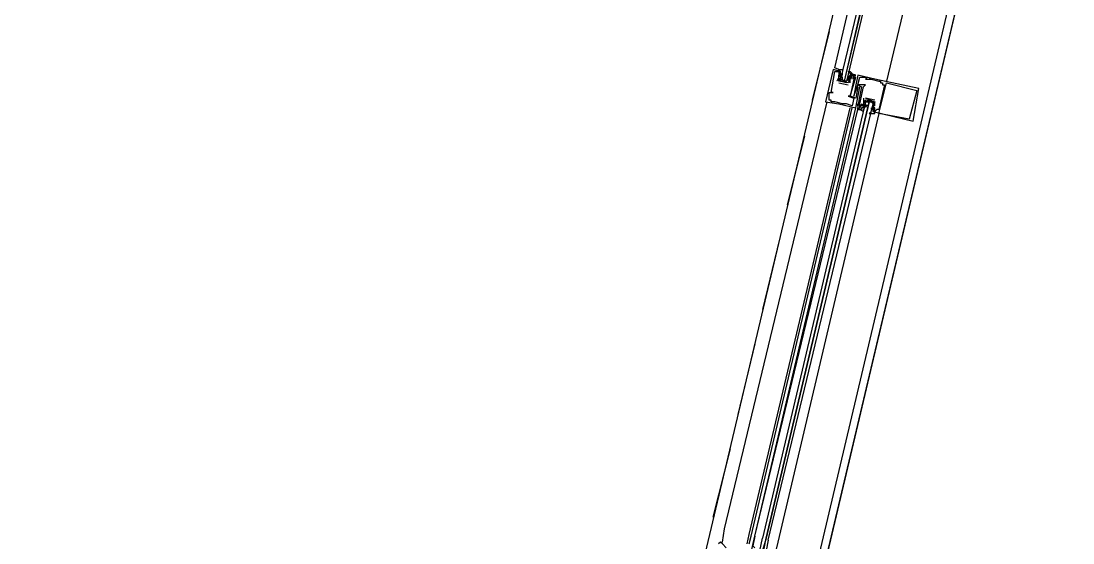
# Model space of a CAD drawing. Header units: feet. Extents: x -84 to 198, y -22 to 181.
# Drawn here: x 114.56 to 121.92, y 84.24 to 87.89 of the extents above; entities that cross this region are included whole.
import ezdxf

# ---------------------------------------------------------------- set-up
doc = ezdxf.new("R2010")
doc.units = ezdxf.units.FT
doc.layers.add('A-LINEA', color=7, linetype='CONTINUOUS')

msp = doc.modelspace()

# ---------------------------------------------------------------- linework, layer by layer
at = {"layer": 'A-LINEA'}
for p, q in [((121.84, 91.1111), (114.56, 60.2978)), ((120.96, 90.9778), (119.2933, 83.9511)), ((121.7067, 90.7911), (120.0533, 83.7778)), ((120.2133, 87.8178), (120.0933, 87.3378)), ((120.2933, 87.5378), (120.24, 87.5511)), ((120.24, 87.5511), (120.24, 87.5511)), ((120.2533, 87.5378), (120.2533, 87.5378)), ((120.2667, 87.5378), (120.2667, 87.5378)), ((120.28, 87.4978), (120.2667, 87.4711)), ((120.28, 87.5378), (120.28, 87.5378)), ((120.28, 87.5111), (120.28, 87.5111)), ((120.28, 87.5111), (120.28, 87.5111)), ((120.28, 87.4978), (120.28, 87.4978)), ((120.2933, 87.5378), (120.2933, 87.5378)), ((120.2933, 87.5244), (120.2933, 87.5244)), ((120.2933, 87.5244), (120.2933, 87.5111)), ((120.2933, 87.5111), (120.2933, 87.5111)), ((120.2933, 87.4978), (120.2933, 87.4978)), ((120.3058, 87.4822), (120.3052, 87.5025)), ((120.3065, 87.5146), (120.3055, 87.5265)), ((120.3065, 87.488), (120.3055, 87.4998)), ((120.3059, 87.5093), (120.3056, 87.5276)), ((120.3067, 87.5111), (120.3067, 87.5111)), ((120.3467, 87.4978), (120.36, 87.5111)), ((120.3467, 87.4978), (120.3467, 87.4978)), ((120.358, 87.495), (120.3484, 87.477)), ((120.3552, 87.5), (120.3489, 87.4899)), ((120.36, 87.5244), (120.36, 87.5244)), ((120.36, 87.5111), (120.36, 87.5111)), ((120.36, 87.4978), (120.36, 87.4978)), ((120.3703, 87.507), (120.3619, 87.4908)), ((120.3733, 87.5111), (120.3733, 87.5111)), ((120.3867, 87.5111), (120.3867, 87.5111)), ((120.3867, 87.5111), (120.3867, 87.5111)), ((120.3867, 87.4978), (120.3867, 87.4978)), ((120.4, 87.5111), (120.4, 87.5111)), ((120.4, 87.4978), (120.4, 87.4978)), ((120.4133, 87.5111), (120.4133, 87.5111)), ((120.4267, 87.4978), (120.4267, 87.4978)), ((120.48, 87.4978), (120.48, 87.4978)), ((120.2667, 87.4711), (120.2667, 87.4711)), ((120.28, 87.4711), (120.28, 87.4711)), ((120.28, 87.4711), (120.28, 87.4711)), ((120.28, 87.4578), (120.3467, 87.4444)), ((120.28, 87.4578), (120.28, 87.4578)), ((120.2933, 87.4844), (120.2933, 87.4844)), ((120.3333, 87.4578), (120.2933, 87.4711)), ((120.3067, 87.4711), (120.32, 87.4711)), ((120.3333, 87.4711), (120.3333, 87.4711)), ((120.3467, 87.4844), (120.3467, 87.4844)), ((120.3467, 87.4578), (120.3467, 87.4578)), ((120.3467, 87.4578), (120.3467, 87.4578)), ((120.3467, 87.4444), (120.3467, 87.4444)), ((120.3552, 87.4867), (120.3489, 87.4765)), ((120.36, 87.4844), (120.36, 87.4844)), ((120.36, 87.4844), (120.36, 87.4844)), ((120.36, 87.4578), (120.36, 87.4578)), ((120.3733, 87.4844), (120.3733, 87.4844)), ((120.3867, 87.4844), (120.3867, 87.4844)), ((120.3867, 87.4844), (120.3867, 87.4844)), ((120.4, 87.4444), (120.4, 87.4444)), ((120.4133, 87.4444), (120.4133, 87.4444)), ((120.4133, 87.4444), (120.4133, 87.4444)), ((120.4133, 87.4311), (120.4133, 87.4311)), ((120.4267, 87.4311), (120.4267, 87.4311)), ((120.44, 87.4311), (120.44, 87.4311)), ((120.4533, 87.4311), (120.4533, 87.4311)), ((120.4667, 87.4844), (120.4667, 87.4844)), ((120.4667, 87.4444), (120.4667, 87.4444)), ((120.48, 87.4844), (120.48, 87.4844)), ((120.4933, 87.4844), (120.4933, 87.4844)), ((120.5067, 87.4844), (120.5067, 87.4844)), ((120.5067, 87.4844), (120.5067, 87.4844)), ((120.5333, 87.4844), (120.5333, 87.4844)), ((120.56, 87.4711), (120.56, 87.4711)), ((120.5733, 87.4711), (120.5733, 87.4711)), ((120.5733, 87.4578), (120.5733, 87.4578)), ((120.5867, 87.4578), (120.5867, 87.4578)), ((120.5867, 87.4444), (120.5867, 87.4444)), ((120.6, 87.4444), (120.6, 87.4444)), ((120.6133, 87.4578), (120.6133, 87.4578)), ((120.2133, 87.3911), (120.2133, 87.3911)), ((120.2267, 87.3911), (120.2267, 87.3911)), ((120.24, 87.3911), (120.24, 87.3911)), ((120.3467, 87.3644), (120.3467, 87.3644)), ((120.36, 87.3644), (120.36, 87.3644)), ((120.36, 87.3644), (120.36, 87.3644)), ((120.3867, 87.3644), (120.3867, 87.3644)), ((120.3867, 87.3511), (120.3867, 87.3511)), ((120.4, 87.3511), (120.4, 87.3511)), ((120.4533, 87.3511), (120.4533, 87.3511)), ((120.5333, 87.3378), (120.4667, 87.3511)), ((120.4667, 87.3511), (120.4667, 87.3511)), ((120.4667, 87.3511), (120.4667, 87.3511)), ((120.8267, 87.4044), (120.8267, 87.4044)), ((120.84, 87.4178), (120.84, 87.4178)), ((119.48, 84.3378), (120.2, 87.3244)), ((119.6533, 84.2978), (120.36, 87.2844)), ((119.6667, 84.2844), (120.3733, 87.2844)), ((119.6933, 84.2844), (120.4, 87.2844)), ((120.1867, 87.3244), (120.1867, 87.3244)), ((120.2133, 87.3378), (120.2133, 87.3378)), ((120.2267, 87.3378), (120.2267, 87.3378)), ((120.2267, 87.3244), (120.2267, 87.3244)), ((120.2533, 87.3244), (120.2533, 87.3244)), ((120.28, 87.3111), (120.28, 87.3111)), ((120.3067, 87.3111), (120.3067, 87.3111)), ((120.3333, 87.3111), (120.3333, 87.3111)), ((120.3733, 87.2978), (120.3733, 87.2978)), ((120.4, 87.2844), (120.4, 87.2844)), ((120.4133, 87.3111), (120.4133, 87.3111)), ((120.4133, 87.2978), (120.4133, 87.2978)), ((120.4133, 87.2978), (120.4133, 87.2978)), ((120.4133, 87.2711), (120.4133, 87.2844)), ((120.4133, 87.2844), (120.4133, 87.2844)), ((120.4133, 87.2711), (120.4133, 87.2844)), ((120.4133, 87.2711), (120.4133, 87.2844)), ((120.4267, 87.3111), (120.4267, 87.3111)), ((120.4267, 87.3111), (120.4267, 87.3111)), ((120.4267, 87.2844), (120.4267, 87.2844)), ((120.44, 87.3111), (120.44, 87.3111)), ((120.44, 87.2978), (120.44, 87.2978)), ((120.4533, 87.3111), (120.4533, 87.3111)), ((120.4533, 87.3111), (120.4533, 87.3111)), ((120.4533, 87.2978), (120.4533, 87.2978)), ((120.4533, 87.2844), (120.4533, 87.2978)), ((120.4533, 87.2844), (120.4533, 87.2844)), ((120.4564, 87.2752), (120.4648, 87.2914)), ((120.4582, 87.2822), (120.4644, 87.2924)), ((120.4667, 87.3378), (120.4667, 87.3378)), ((120.4667, 87.3378), (120.4667, 87.3378)), ((120.4667, 87.3244), (120.4667, 87.3244)), ((120.4667, 87.3111), (120.4667, 87.3111)), ((120.4667, 87.2978), (120.4667, 87.2978)), ((120.4686, 87.2872), (120.4783, 87.3052)), ((120.4715, 87.2955), (120.4777, 87.3057)), ((120.4933, 87.3244), (120.4933, 87.3244)), ((120.5067, 87.2844), (120.5067, 87.2711)), ((120.5067, 87.2844), (120.5067, 87.2844)), ((120.52, 87.2978), (120.52, 87.2978)), ((120.52, 87.2844), (120.52, 87.2844)), ((120.52, 87.2844), (120.52, 87.2844)), ((120.5201, 87.2943), (120.5212, 87.2824)), ((120.5201, 87.2809), (120.5212, 87.2691)), ((120.5209, 87.3001), (120.5214, 87.2797)), ((120.5333, 87.3378), (120.5333, 87.3378)), ((120.5333, 87.3244), (120.5333, 87.3244)), ((120.5333, 87.2978), (120.5333, 87.3244)), ((120.5333, 87.3244), (120.5333, 87.3244)), ((120.5333, 87.3244), (120.5333, 87.3244)), ((120.5333, 87.2978), (120.5333, 87.2978)), ((120.5333, 87.2844), (120.5333, 87.2844)), ((120.5333, 87.2844), (120.5333, 87.2844)), ((119.6933, 84.2844), (120.4133, 87.2711)), ((120.56, 87.2444), (119.8533, 84.2444)), ((120.44, 87.2711), (120.44, 87.2711)), ((120.5067, 87.2711), (120.5067, 87.2711)), ((120.52, 87.2711), (120.52, 87.2711)), ((120.52, 87.2578), (120.52, 87.2578)), ((120.5208, 87.2729), (120.521, 87.2546)), ((120.5333, 87.2578), (120.5333, 87.2578)), ((120.5467, 87.2711), (120.5467, 87.2711)), ((120.56, 87.2711), (120.56, 87.2711)), ((120.56, 87.2444), (120.56, 87.2444)), ((120.7733, 87.2044), (120.7733, 87.2044)), ((120.8, 87.1911), (120.8, 87.1911)), ((120.04, 87.0844), (119.92, 86.6044)), ((119.8667, 86.3644), (119.7467, 85.8711)), ((119.6933, 85.6311), (119.5733, 85.1378)), ((119.52, 84.8978), (119.4, 84.4178)), ((119.4667, 84.2444), (119.48, 84.3378)), ((119.64, 84.2311), (119.6533, 84.2978)), ((119.6533, 84.2311), (119.6667, 84.2844)), ((119.8533, 84.2444), (119.76, 83.8444))]:
    msp.add_line(p, q, dxfattribs=at)
for points in [[(135.8933, 108.7111), (131.36, 89.5511), (124.5867, 91.1511), (124.44, 90.4978), (121.84, 91.1111), (121.3333, 88.9644), (118.2, 75.6978), (129.9467, 72.9244)], [(121.4267, 90.8578), (121, 89.0844), (120.6133, 87.4711)], [(120.28, 87.5511), (120.28, 87.5511), (120.2533, 87.5644), (120.6267, 89.1644)], [(120.6933, 89.1511), (120.2933, 87.4844), (120.2933, 87.4711), (120.3067, 87.4711), (120.32, 87.4711), (120.7067, 89.1511)], [(120.7333, 89.1511), (120.3333, 87.4711), (120.32, 87.4711), (120.72, 89.1511)], [(120.24, 87.5511), (120.1867, 87.3244), (120.28, 87.3111), (120.4, 87.2844), (120.4267, 87.4311), (120.4267, 87.4311)], [(120.2133, 87.3378), (120.2133, 87.3911), (120.24, 87.3911), (120.2267, 87.3911), (120.2533, 87.5378), (120.2667, 87.5378), (120.28, 87.5378), (120.28, 87.5111), (120.28, 87.5111)], [(120.3733, 87.4844), (120.3733, 87.5111), (120.3867, 87.5111), (120.3867, 87.4844), (120.3867, 87.4844), (120.36, 87.3644), (120.3467, 87.3644), (120.3867, 87.3511), (120.3733, 87.2978), (120.3333, 87.3111), (120.3067, 87.3111), (120.2533, 87.3244), (120.2267, 87.3244), (120.2267, 87.3378), (120.2133, 87.3378)], [(120.28, 87.5511), (120.28, 87.5511), (120.2533, 87.5644)], [(120.28, 87.5511), (120.28, 87.5511), (120.2533, 87.5644)], [(120.2933, 87.4711), (120.28, 87.4978), (120.2933, 87.5111), (120.28, 87.5111), (120.2933, 87.5111), (120.2933, 87.5244), (120.2933, 87.5378), (120.28, 87.5511), (120.3067, 87.5511), (120.3067, 87.5378)], [(120.36, 87.4978), (120.36, 87.4844), (120.3467, 87.4578), (120.28, 87.4711), (120.28, 87.5111), (120.2933, 87.5111), (120.2933, 87.5244), (120.2933, 87.5244)], [(120.2933, 87.5111), (120.2933, 87.4978), (120.2933, 87.4844), (120.3333, 87.4711), (120.3467, 87.4844), (120.3467, 87.4978)], [(120.36, 87.5244), (120.3467, 87.5378), (120.36, 87.5378), (120.3733, 87.5244), (120.36, 87.5244), (120.3733, 87.5111), (120.36, 87.5111), (120.36, 87.4978), (120.36, 87.4844), (120.3467, 87.4711)], [(120.4133, 87.4311), (120.4, 87.3511), (120.36, 87.3644), (120.4, 87.4978), (120.3867, 87.4978), (120.3867, 87.4844), (120.3867, 87.5111), (120.4, 87.5111), (120.36, 87.5244)], [(120.52, 87.2578), (120.8, 87.1911), (120.84, 87.4178), (120.5333, 87.4844), (120.4133, 87.5111), (120.4, 87.4444), (120.3867, 87.3644), (120.4133, 87.4444), (120.44, 87.4311), (120.4133, 87.2978), (120.4133, 87.3111), (120.4267, 87.3111), (120.4133, 87.2978), (120.4133, 87.2844), (120.44, 87.2711)], [(120.44, 87.3111), (120.4267, 87.2844), (120.4267, 87.3111), (120.4267, 87.3111), (120.4533, 87.4311), (120.4667, 87.4444), (120.4133, 87.4444), (120.4267, 87.4978), (120.48, 87.4978), (120.4667, 87.4844), (120.48, 87.4844), (120.5067, 87.4844), (120.4933, 87.4844), (120.5067, 87.4844), (120.56, 87.4711), (120.5733, 87.4711), (120.5733, 87.4578), (120.5867, 87.4578), (120.5867, 87.4444), (120.6, 87.4444), (120.56, 87.2711), (120.5467, 87.2711), (120.5333, 87.2578), (120.5333, 87.2844), (120.5333, 87.2844)], [(120.36, 87.4578), (120.36, 87.4844), (120.36, 87.4844)], [(120.8267, 87.4044), (120.7733, 87.2044), (120.56, 87.2444), (120.6133, 87.4578), (120.8267, 87.4044)], [(120.4533, 87.3511), (120.4533, 87.3111), (120.4533, 87.3111)], [(120.4667, 87.3511), (120.5333, 87.3244), (120.52, 87.2844)], [(119.7867, 84.2578), (120.52, 87.3111), (120.5067, 87.3244), (120.4933, 87.3244), (119.7733, 84.2711), (120.4933, 87.3244), (120.48, 87.3244), (120.4667, 87.3244), (119.7467, 84.2711)], [(120.4667, 87.3378), (120.4533, 87.3111), (120.4533, 87.2978), (120.4533, 87.2844), (120.44, 87.2844), (120.44, 87.2711), (120.4267, 87.2711), (120.4533, 87.2578), (120.4533, 87.2711)], [(120.4533, 87.2978), (120.44, 87.2978), (120.4533, 87.3111), (120.4667, 87.3378)], [(120.5067, 87.2578), (120.4933, 87.2444), (120.5333, 87.2444), (120.5333, 87.2578), (120.52, 87.2578), (120.52, 87.2711), (120.52, 87.2844), (120.52, 87.2978), (120.52, 87.3244), (120.4667, 87.3378)], [(120.4667, 87.2978), (120.4667, 87.3111), (120.4667, 87.3244), (120.52, 87.3244), (120.52, 87.2978), (120.52, 87.2844)], [(120.52, 87.2844), (120.5333, 87.2844), (120.52, 87.2844), (120.52, 87.2711)], [(120.4133, 87.2711), (120.4267, 87.2711), (120.4267, 87.2711)], [(120.4133, 87.2711), (120.4267, 87.2711), (120.4267, 87.2711)], [(120.4133, 87.2711), (120.4267, 87.2711), (120.4267, 87.2711)], [(119.6533, 84.1111), (119.6933, 84.2844), (119.68, 84.2178), (119.6933, 84.2044), (119.6933, 84.2044)], [(119.7867, 84.2578), (119.76, 84.1244), (119.7467, 84.1244), (119.7467, 84.1378), (119.7733, 84.2711), (119.7333, 84.1378), (119.72, 84.1378), (119.7467, 84.2711)], [(119.4933, 84.2044), (119.4667, 84.2311), (119.4533, 84.2444), (119.44, 84.2311)]]:
    msp.add_lwpolyline(points, dxfattribs=at)

doc.saveas('drawing.dxf')
